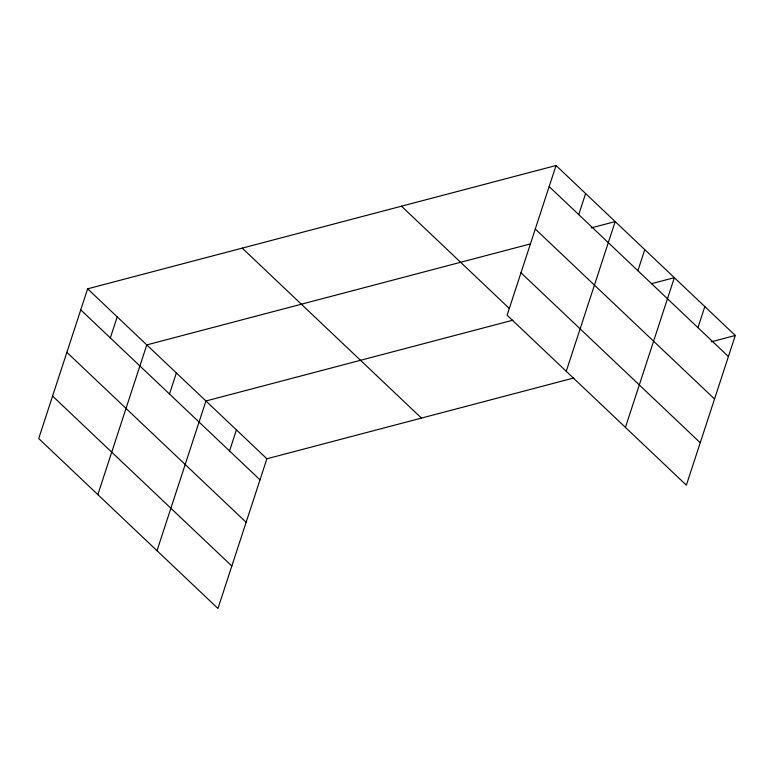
<?xml version="1.0" encoding="UTF-8"?>
<svg xmlns="http://www.w3.org/2000/svg" width="774" height="774" viewBox="0 0 774 774"><rect width="100%" height="100%" fill="white"/><g stroke="black" fill="none" stroke-linecap="round" stroke-linejoin="round"><path stroke-width="1.16" d="M556.042 165.51L507.105 315.221L686.364 485.182L735.3 335.471L556.042 165.51L87.636 288.818L38.7 438.529L217.958 608.49L266.895 458.779L573.805 377.983M110.324 337.919L117.213 316.856M97.853 494.615L146.789 344.904L530.471 243.897M169.487 394.005L176.366 372.942M157.006 550.711L205.942 400.99L512.852 320.194M229.53 450.942L236.418 429.88M578.739 214.611L585.618 193.548M566.258 371.307L615.195 221.596L591.152 227.924M637.892 270.697L644.771 249.634M625.421 427.403L674.357 277.682L651.456 283.71M697.945 327.634L704.824 306.572M711.258 341.798L735.3 335.471M549.163 186.573L728.411 356.533M535.279 229.027L714.537 398.987M520.989 272.767L700.238 442.728M401.474 206.194L509.34 308.478M242.214 248.125L421.462 418.086M87.636 288.818L266.895 458.779M80.748 309.881L260.006 479.841M66.874 352.334L246.132 522.295M52.574 396.075L231.832 566.036"/></g></svg>
